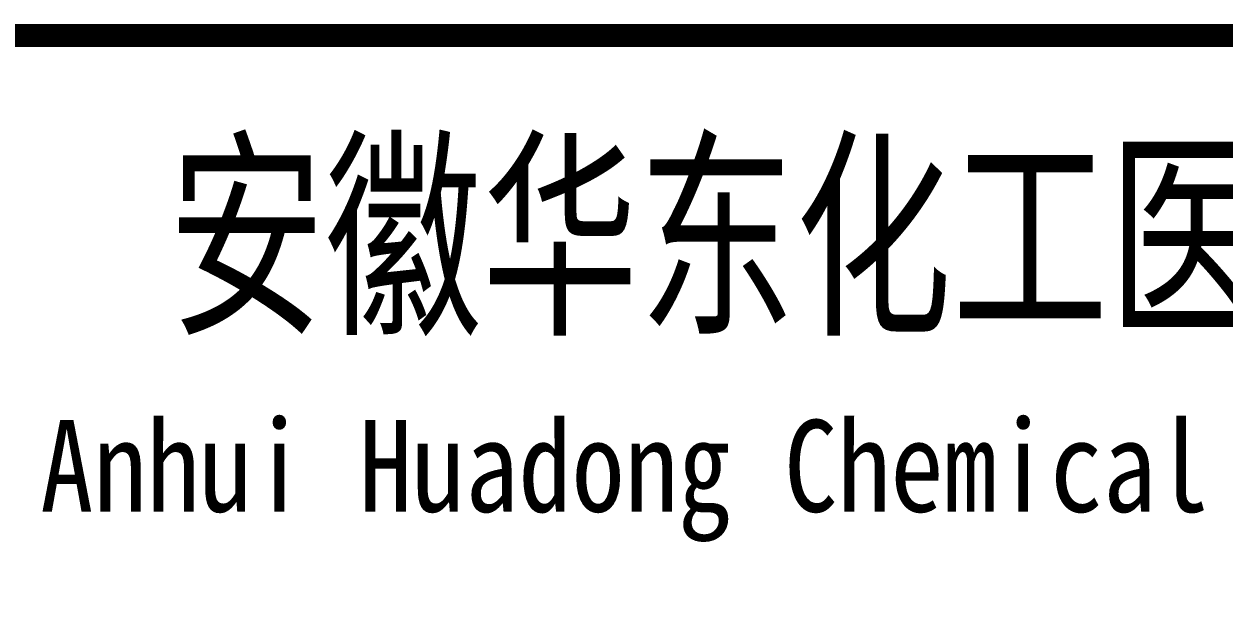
# Model space of a CAD drawing. Extents: x 4981409 to 5298492, y -444687 to -298607.
# Drawn here: x 5081166 to 5084823, y -349484 to -347738 of the extents above; entities that cross this region are included whole.
import ezdxf
from ezdxf.enums import TextEntityAlignment as Align

# ---------------------------------------------------------------- set-up
doc = ezdxf.new("R2010")
doc.units = 0
doc.header["$LTSCALE"] = 1000
doc.header["$MEASUREMENT"] = 0
doc.layers.get('0').update_dxf_attribs({"linetype": 'CONTINUOUS'})
doc.styles.add('ECEC_TQ_S', font='')
doc.styles.get('ECEC_TQ_S').set_extended_font_data('SimSun')

msp = doc.modelspace()

# ---------------------------------------------------------------- linework, layer by layer
msp.add_lwpolyline([(5097230.3, -347772.7, 70, 70, 0), (5079230.3, -347772.7, 70, 70, 0), (5079230.3, -353772.7, 0, 0, 0)], format="xyseb")

# ---------------------------------------------------------------- texts
at = {"style": 'ECEC_TQ_S'}
for s, height, width, p in [('安徽华东化工医药工程有限责任公司', 500, 0.7, (5085425.2, -348372.7)), ('安徽华东化工医药工程有限责任公司', 500, 0.7, (5085425.2, -348372.7)), ('Anhui Huadong Chemical & Medical Engineering Co.,Ltd', 280, 0.85, (5085425.2, -349122.7)), ('Anhui Huadong Chemical & Medical Engineering Co.,Ltd', 280, 0.85, (5085425.2, -349122.7))]:
    msp.add_text(s, height=height, dxfattribs=dict(at, width=width)).set_placement(p, align=Align.MIDDLE)

doc.saveas('drawing.dxf')
